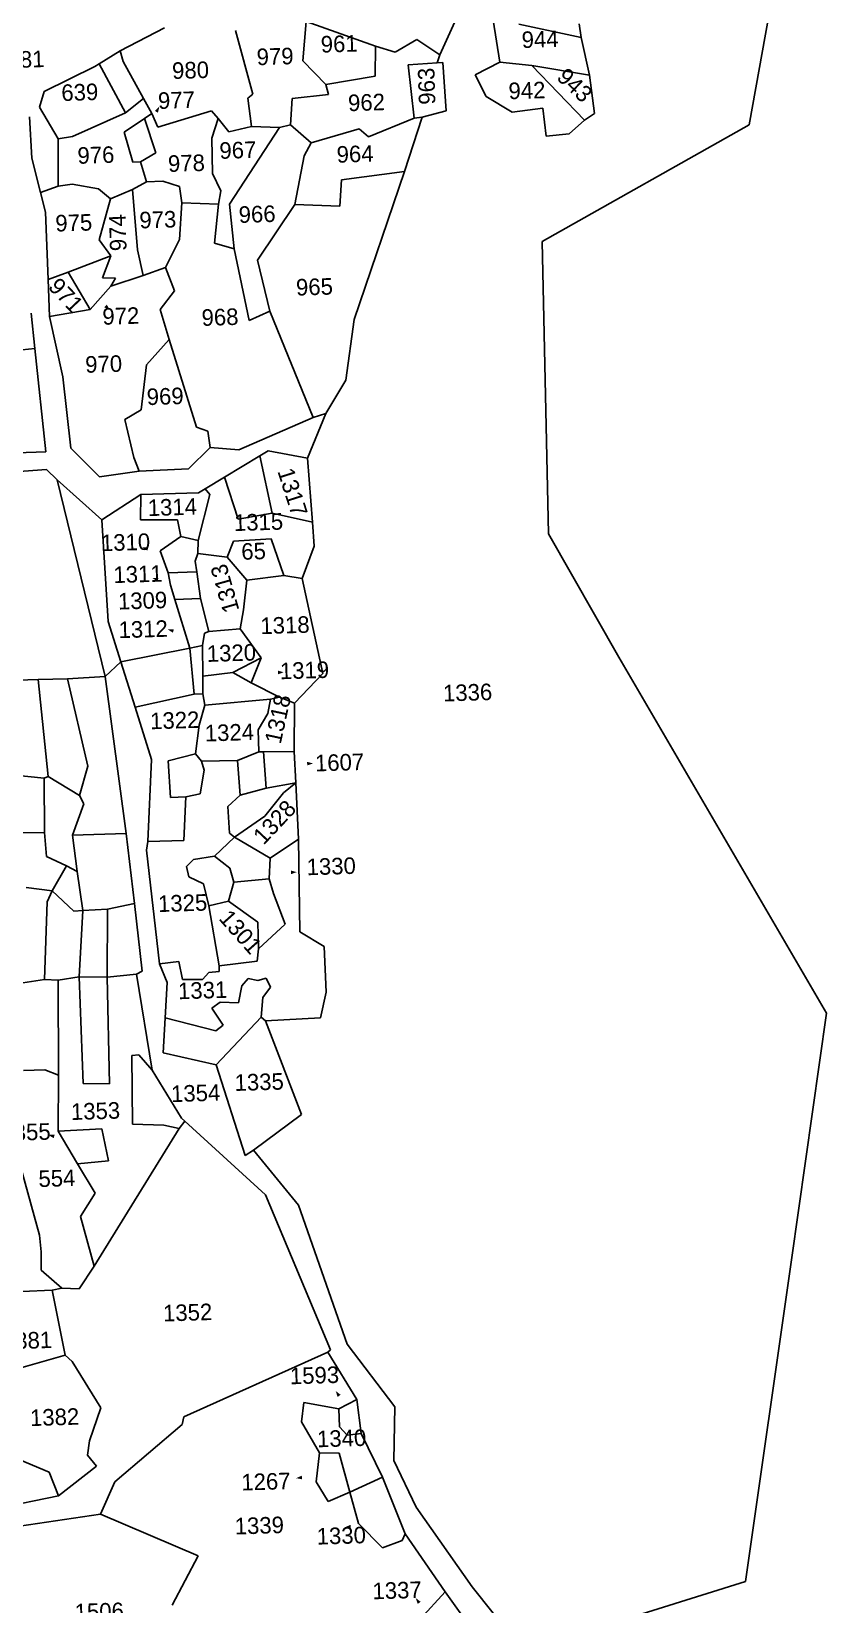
# Model space of a CAD drawing. Header units: metres. Extents: x 277585 to 230369286191, y 2057030 to 115415464409.
# Drawn here: x 280332 to 280758, y 2057483 to 2058325 of the extents above; entities that cross this region are included whole.
import ezdxf
from ezdxf.enums import TextEntityAlignment as Align

# ---------------------------------------------------------------- set-up
doc = ezdxf.new("R2010")
doc.units = ezdxf.units.M
doc.header["$MEASUREMENT"] = 0
for name, color, linetype in [('OFF', 1, 'Continuous'), ('POLY_PARCEL', 6, 'Continuous'), ('POLY_ROAD', 30, 'Continuous'), ('POLY_WATER', 4, 'Continuous'), ('TEXT_PARCEL', 7, 'Continuous'), ('V_BOUND_LINE', 7, 'Continuous')]:
    doc.layers.add(name, color=color, linetype=linetype)
doc.styles.add('TEXT_MAP', font='', dxfattribs={"height": 1.8})
doc.styles.get('TEXT_MAP').set_extended_font_data('Kruti Dev 050')

msp = doc.modelspace()

# ---------------------------------------------------------------- hatches: boundary and pattern name
h = msp.add_hatch(color=256)
h.paths.add_polyline_path([(280398.9, 2058282.41), (280399.74, 2058281.92), (280400.48, 2058285.15)])
h.paths.add_polyline_path([(280400.48, 2058285.15), (280398.06, 2058282.89), (280398.9, 2058282.41)])
h = msp.add_hatch(color=256)
h.paths.add_polyline_path([(280371.68, 2058178.45), (280371.03, 2058177.73), (280374.03, 2058176.33)])
h.paths.add_polyline_path([(280374.03, 2058176.33), (280372.33, 2058179.17), (280371.68, 2058178.45)])
h = msp.add_hatch(color=256)
h.paths.add_polyline_path([(280394.33, 2058048.4), (280394.6, 2058049.33), (280391.28, 2058049.27)])
h.paths.add_polyline_path([(280391.28, 2058049.27), (280394.06, 2058047.46), (280394.33, 2058048.4)])
h = msp.add_hatch(color=256)
h.paths.add_polyline_path([(280399.76, 2058031.93), (280400.03, 2058032.86), (280396.72, 2058032.8)])
h.paths.add_polyline_path([(280396.72, 2058032.8), (280399.5, 2058030.99), (280399.76, 2058031.93)])
h = msp.add_hatch(color=256)
h.paths.add_polyline_path([(280408, 2058004.45), (280408.27, 2058005.38), (280404.96, 2058005.33)])
h.paths.add_polyline_path([(280404.96, 2058005.33), (280407.74, 2058003.52), (280408, 2058004.45)])
h = msp.add_hatch(color=256)
h.paths.add_polyline_path([(280463.95, 2057982.26), (280463.98, 2057981.29), (280467.11, 2057982.36)])
h.paths.add_polyline_path([(280467.11, 2057982.36), (280463.92, 2057983.23), (280463.95, 2057982.26)])
h = msp.add_hatch(color=256)
h.paths.add_polyline_path([(280479.62, 2057933.45), (280479.65, 2057932.48), (280482.79, 2057933.54)])
h.paths.add_polyline_path([(280482.79, 2057933.54), (280479.59, 2057934.42), (280479.62, 2057933.45)])
h = msp.add_hatch(color=256)
h.paths.add_polyline_path([(280470.92, 2057875.26), (280470.95, 2057874.29), (280474.09, 2057875.36)])
h.paths.add_polyline_path([(280474.09, 2057875.36), (280470.89, 2057876.23), (280470.92, 2057875.26)])
h = msp.add_hatch(color=256)
h.paths.add_polyline_path([(280344.15, 2057733.84), (280344.42, 2057734.78), (280341.11, 2057734.72)])
h.paths.add_polyline_path([(280341.11, 2057734.72), (280343.89, 2057732.91), (280344.15, 2057733.84)])
h = msp.add_hatch(color=256)
h.paths.add_polyline_path([(280496.71, 2057595), (280497.51, 2057595.56), (280494.89, 2057597.59)])
h.paths.add_polyline_path([(280494.89, 2057597.59), (280495.92, 2057594.44), (280496.71, 2057595)])
h = msp.add_hatch(color=256)
h.paths.add_polyline_path([(280476.83, 2057551.29), (280476.72, 2057552.25), (280473.68, 2057550.93)])
h.paths.add_polyline_path([(280473.68, 2057550.93), (280476.94, 2057550.33), (280476.83, 2057551.29)])
h = msp.add_hatch(color=256)
h.paths.add_polyline_path([(280502.91, 2057524.98), (280502.8, 2057525.94), (280499.76, 2057524.62)])
h.paths.add_polyline_path([(280499.76, 2057524.62), (280503.02, 2057524.01), (280502.91, 2057524.98)])
h = msp.add_hatch(color=256)
h.paths.add_polyline_path([(280539.57, 2057484.17), (280540.36, 2057484.73), (280537.74, 2057486.76)])
h.paths.add_polyline_path([(280537.74, 2057486.76), (280538.77, 2057483.61), (280539.57, 2057484.17)])

# ---------------------------------------------------------------- linework, layer by layer
at = {"layer": 'OFF'}
for p, q in [((280479.76, 2058096.94), (280489.68, 2058120.84)), ((280345.85, 2058085.45), (280369.62, 2058063.94)), ((280416.89, 2057995.34), (280408.75, 2058021.37)), ((280454.96, 2057990.09), (280439.91, 2057982.3)), ((280371.49, 2057980.16), (280379.91, 2057987.95)), ((280457.23, 2057795.77), (280455, 2057797.79))]:
    msp.add_line(p, q, dxfattribs=at)
at = {"layer": 'POLY_PARCEL'}
for p, q in [((280563.19, 2058340.44), (280550.58, 2058312.85)), ((280403.25, 2058327.3), (280379.48, 2058314.96)), ((280479.09, 2058330.83), (280477.29, 2058309.69)), ((280516.19, 2058317.61), (280479.09, 2058330.83)), ((280582.81, 2058309.06), (280579.11, 2058331.4)), ((280592.88, 2058329.36), (280626.25, 2058322.17)), ((280626.25, 2058322.17), (280625.2, 2058329.53)), ((280450.51, 2058291.92), (280441.22, 2058325.86)), ((280538.4, 2058321.04), (280526.69, 2058314.26)), ((280550.58, 2058312.85), (280538.4, 2058321.04)), ((280626.25, 2058322.17), (280630.7, 2058302.04)), ((280379.48, 2058314.96), (280368.2, 2058308.13)), ((280381.18, 2058309.36), (280379.48, 2058314.96)), ((280516.07, 2058301.41), (280516.19, 2058317.61)), ((280526.69, 2058314.26), (280516.19, 2058317.61)), ((280549.25, 2058308.61), (280550.58, 2058312.85)), ((280365.87, 2058306.7), (280338.86, 2058293.24)), ((280368.2, 2058308.13), (280365.87, 2058306.7)), ((280368.2, 2058308.13), (280382.33, 2058281.89)), ((280391.97, 2058289.57), (280381.18, 2058309.36)), ((280477.29, 2058309.69), (280489.61, 2058296.93)), ((280533.66, 2058307.62), (280549.25, 2058308.61)), ((280536.98, 2058279), (280533.66, 2058307.62)), ((280549.25, 2058308.61), (280552.28, 2058308.8)), ((280552.28, 2058308.8), (280553.99, 2058282.88)), ((280569.59, 2058302.19), (280582.81, 2058309.06)), ((280575.43, 2058290.6), (280569.59, 2058302.19)), ((280599.86, 2058307.12), (280582.81, 2058309.06)), ((280628.15, 2058277.97), (280599.86, 2058307.12)), ((280630.7, 2058302.04), (280599.86, 2058307.12)), ((280630.7, 2058302.04), (280633.53, 2058281.42)), ((280338.86, 2058293.24), (280336.37, 2058284.92)), ((280489.61, 2058296.93), (280516.07, 2058301.41)), ((280489.61, 2058296.93), (280491.04, 2058291.65)), ((280336.37, 2058284.92), (280346.37, 2058267.96)), ((280382.33, 2058281.89), (280391.97, 2058289.57)), ((280396.41, 2058281.41), (280391.97, 2058289.57)), ((280447.83, 2058289.7), (280450.51, 2058291.92)), ((280449.82, 2058274.49), (280447.83, 2058289.7)), ((280471.53, 2058289.52), (280470.74, 2058275.44)), ((280491.04, 2058291.65), (280471.53, 2058289.52)), ((280589.38, 2058282.26), (280575.43, 2058290.6)), ((280382.33, 2058281.89), (280353.98, 2058269.11)), ((280381.73, 2058271.48), (280392.49, 2058278.76)), ((280392.49, 2058278.76), (280396.41, 2058281.41)), ((280392.49, 2058278.76), (280398.58, 2058260.39)), ((280396.41, 2058281.41), (280399.69, 2058274.17)), ((280399.69, 2058274.17), (280428.47, 2058283)), ((280428.47, 2058283), (280431.96, 2058278.83)), ((280431.96, 2058278.83), (280428.61, 2058268.34)), ((280431.96, 2058278.83), (280437.68, 2058271.67)), ((280512.52, 2058269.08), (280536.98, 2058279)), ((280541.25, 2058279.44), (280531.74, 2058250.42)), ((280541.25, 2058279.44), (280536.98, 2058279)), ((280553.99, 2058282.88), (280541.25, 2058279.44)), ((280605.76, 2058284.4), (280589.38, 2058282.26)), ((280607.59, 2058269.4), (280605.76, 2058284.4)), ((280628.15, 2058277.97), (280619.88, 2058270.6)), ((280633.53, 2058281.42), (280628.15, 2058277.97)), ((280346.37, 2058267.96), (280346.23, 2058242.59)), ((280353.98, 2058269.11), (280346.37, 2058267.96)), ((280386.2, 2058255.43), (280381.73, 2058271.48)), ((280428.61, 2058268.34), (280428.88, 2058249.4)), ((280437.68, 2058271.67), (280449.82, 2058274.49)), ((280464.82, 2058274.03), (280437.95, 2058232.87)), ((280449.82, 2058274.49), (280464.82, 2058274.03)), ((280470.74, 2058275.44), (280464.82, 2058274.03)), ((280470.74, 2058275.44), (280481.74, 2058265.7)), ((280481.74, 2058265.7), (280507.5, 2058273.21)), ((280507.5, 2058273.21), (280512.52, 2058269.08)), ((280619.88, 2058270.6), (280607.59, 2058269.4)), ((280398.58, 2058260.39), (280390.48, 2058255.56)), ((280477.98, 2058258.86), (280481.74, 2058265.7)), ((280390.48, 2058255.56), (280386.2, 2058255.43)), ((280393.55, 2058244.95), (280390.48, 2058255.56)), ((280472.97, 2058232.73), (280477.98, 2058258.86)), ((280346.23, 2058242.59), (280336.92, 2058239.13)), ((280346.23, 2058242.59), (280353.84, 2058243.74)), ((280353.84, 2058243.74), (280367.99, 2058241.12)), ((280386.04, 2058240.75), (280393.55, 2058244.95)), ((280402.41, 2058245.23), (280393.55, 2058244.95)), ((280411.36, 2058242.44), (280402.41, 2058245.23)), ((280428.88, 2058249.4), (280433.45, 2058240.06)), ((280497.94, 2058246.02), (280497.15, 2058231.94)), ((280531.74, 2058250.42), (280497.94, 2058246.02)), ((280531.74, 2058250.42), (280504.79, 2058171.19)), ((280367.99, 2058241.12), (280374.26, 2058235.81)), ((280374.26, 2058235.81), (280368.21, 2058213.93)), ((280374.26, 2058235.81), (280386.04, 2058240.75)), ((280386.04, 2058240.75), (280388.86, 2058208.45)), ((280412.55, 2058233.62), (280411.36, 2058242.44)), ((280433.45, 2058240.06), (280432.14, 2058233)), ((280411.32, 2058214.02), (280412.55, 2058233.62)), ((280432.14, 2058233), (280412.55, 2058233.62)), ((280430.02, 2058212.15), (280432.14, 2058233)), ((280437.95, 2058232.87), (280440.51, 2058209.11)), ((280453.06, 2058202.92), (280472.97, 2058232.73)), ((280497.15, 2058231.94), (280472.97, 2058232.73)), ((280368.21, 2058213.93), (280374.59, 2058205.26)), ((280403.82, 2058199.13), (280411.32, 2058214.02)), ((280440.51, 2058209.11), (280430.02, 2058212.15)), ((280448.54, 2058170.69), (280440.51, 2058209.11)), ((280374.59, 2058205.26), (280351.62, 2058196.61)), ((280374.59, 2058205.26), (280370.06, 2058193.51)), ((280388.86, 2058208.45), (280391.73, 2058194.78)), ((280459.71, 2058175.62), (280453.06, 2058202.92)), ((280351.62, 2058196.61), (280340.98, 2058192.62)), ((280363.36, 2058176.64), (280351.62, 2058196.61)), ((280370.06, 2058193.51), (280377.09, 2058193.42)), ((280374.47, 2058189.06), (280391.73, 2058194.78)), ((280377.09, 2058193.42), (280374.47, 2058189.06)), ((280391.73, 2058194.78), (280403.82, 2058199.13)), ((280403.82, 2058199.13), (280408.61, 2058186.58)), ((280374.47, 2058189.06), (280363.36, 2058176.64)), ((280408.61, 2058186.58), (280400.97, 2058176.57)), ((280363.36, 2058176.64), (280341.75, 2058172.78)), ((280400.97, 2058176.57), (280405.74, 2058160.52)), ((280459.71, 2058175.62), (280448.54, 2058170.69)), ((280482.79, 2058118.78), (280459.71, 2058175.62)), ((280504.79, 2058171.19), (280500.28, 2058138.66)), ((280405.74, 2058160.52), (280393.62, 2058147.01)), ((280405.74, 2058160.52), (280420.33, 2058113.6)), ((280312.49, 2058153.45), (280333.85, 2058155.68)), ((280393.62, 2058147.01), (280390.69, 2058122.78)), ((280500.28, 2058138.66), (280489.68, 2058120.84)), ((280390.69, 2058122.78), (280381.99, 2058117.62)), ((280381.99, 2058117.62), (280386.89, 2058097.3)), ((280420.33, 2058113.6), (280426.51, 2058111.35)), ((280426.51, 2058111.35), (280427.71, 2058102.75)), ((280386.89, 2058097.3), (280389.66, 2058090.01)), ((280460.85, 2058067.58), (280454.33, 2058098.24)), ((280479.76, 2058096.94), (280482.4, 2058062.74)), ((280442.6, 2058064.27), (280435.42, 2058086.86)), ((280390.33, 2058063.9), (280390.51, 2058077.54)), ((280421.24, 2058052.92), (280427.52, 2058077.56)), ((280427.52, 2058077.56), (280424.96, 2058080.57)), ((280460.85, 2058067.58), (280442.6, 2058064.27)), ((280482.4, 2058062.74), (280460.85, 2058067.58)), ((280410.2, 2058063.89), (280390.33, 2058063.9)), ((280412, 2058055.09), (280410.2, 2058063.89)), ((280482.4, 2058062.74), (280483.4, 2058049.94)), ((280412, 2058055.09), (280400.92, 2058047.41)), ((280421.24, 2058052.92), (280412, 2058055.09)), ((280421.15, 2058045.89), (280421.24, 2058052.92)), ((280440.21, 2058052.59), (280436.8, 2058043.93)), ((280460.35, 2058053.82), (280440.21, 2058052.59)), ((280467.07, 2058034.16), (280460.35, 2058053.82)), ((280483.4, 2058049.94), (280476.9, 2058032.63)), ((280400.92, 2058047.41), (280405.26, 2058035.63)), ((280419.74, 2058041.88), (280421.15, 2058045.89)), ((280420.53, 2058036.1), (280419.74, 2058041.88)), ((280436.8, 2058043.93), (280421.15, 2058045.89)), ((280436.8, 2058043.93), (280447.27, 2058031.72)), ((280405.26, 2058035.63), (280420.53, 2058036.1)), ((280406.38, 2058028.94), (280405.26, 2058035.63)), ((280420.53, 2058036.1), (280422.5, 2058021.79)), ((280447.27, 2058031.72), (280467.07, 2058034.16)), ((280476.9, 2058032.63), (280467.07, 2058034.16)), ((280487.94, 2057981.63), (280476.9, 2058032.63)), ((280408.75, 2058021.37), (280406.38, 2058028.94)), ((280445.61, 2058015.78), (280447.27, 2058031.72)), ((280422.5, 2058021.79), (280408.75, 2058021.37)), ((280422.5, 2058021.79), (280427.01, 2058004.21)), ((280443.78, 2058005.64), (280445.61, 2058015.78)), ((280424.6, 2058003.22), (280423.57, 2057996.77)), ((280427.01, 2058004.21), (280424.6, 2058003.22)), ((280427.01, 2058004.21), (280443.78, 2058005.64)), ((280454.96, 2057990.09), (280443.78, 2058005.64)), ((280416.89, 2057995.34), (280379.91, 2057987.95)), ((280423.57, 2057996.77), (280416.89, 2057995.34)), ((280416.89, 2057995.34), (280419.17, 2057970.66)), ((280423.69, 2057980.28), (280423.57, 2057996.77)), ((280449.56, 2057976.79), (280454.96, 2057990.09)), ((280423.69, 2057980.28), (280439.91, 2057982.3)), ((280439.91, 2057982.3), (280449.56, 2057976.79)), ((280472.83, 2057965.89), (280487.94, 2057981.63)), ((280335.66, 2057978.4), (280340.92, 2057926.56)), ((280362.15, 2057932.1), (280351.24, 2057978.88)), ((280423.75, 2057970.8), (280423.69, 2057980.28)), ((280449.56, 2057976.79), (280464.78, 2057969)), ((280419.17, 2057970.66), (280387.5, 2057963.69)), ((280419.17, 2057970.66), (280423.75, 2057970.8)), ((280421.82, 2057954.02), (280424.86, 2057964.72)), ((280424.86, 2057964.72), (280423.75, 2057970.8)), ((280459.92, 2057967.94), (280424.86, 2057964.72)), ((280458.62, 2057960.35), (280459.92, 2057967.94)), ((280464.78, 2057969), (280459.92, 2057967.94)), ((280464.78, 2057969), (280472.83, 2057965.89)), ((280472.83, 2057965.89), (280472.7, 2057940)), ((280453.38, 2057951.63), (280458.62, 2057960.35)), ((280419.84, 2057938.69), (280421.82, 2057954.02)), ((280453.75, 2057939.72), (280453.38, 2057951.63)), ((280442.27, 2057935.09), (280453.75, 2057939.72)), ((280453.75, 2057939.72), (280456.19, 2057939.8)), ((280472.7, 2057940), (280456.19, 2057939.8)), ((280456.19, 2057939.8), (280457.71, 2057920.29)), ((280473.52, 2057923.22), (280472.7, 2057940)), ((280357.74, 2057916.38), (280362.15, 2057932.1)), ((280419.84, 2057938.69), (280405.28, 2057934.88)), ((280405.28, 2057934.88), (280406.49, 2057915.36)), ((280423.02, 2057934.81), (280419.84, 2057938.69)), ((280442.27, 2057935.09), (280423.02, 2057934.81)), ((280424.39, 2057929.96), (280423.02, 2057934.81)), ((280443.76, 2057916.5), (280442.27, 2057935.09)), ((280323.16, 2057927.24), (280338.81, 2057925.58)), ((280340.92, 2057926.56), (280338.81, 2057925.58)), ((280338.81, 2057925.58), (280339.08, 2057896.55)), ((280340.92, 2057926.56), (280357.74, 2057916.38)), ((280422.33, 2057917.37), (280424.39, 2057929.96)), ((280457.71, 2057920.29), (280473.52, 2057923.22)), ((280466.95, 2057917.82), (280473.52, 2057923.22)), ((280473.52, 2057923.22), (280475.05, 2057893.01)), ((280357.74, 2057916.38), (280360.02, 2057911.86)), ((280406.49, 2057915.36), (280414.74, 2057915.61)), ((280414.74, 2057915.61), (280413.62, 2057892.35)), ((280414.74, 2057915.61), (280422.33, 2057917.37)), ((280443.76, 2057916.5), (280437.21, 2057910.49)), ((280457.71, 2057920.29), (280443.76, 2057916.5)), ((280456.94, 2057905.29), (280466.95, 2057917.82)), ((280360.02, 2057911.86), (280354.03, 2057895.09)), ((280437.21, 2057910.49), (280437.96, 2057896.15)), ((280440.77, 2057894.1), (280456.94, 2057905.29)), ((280339.08, 2057896.55), (280304.54, 2057896.41)), ((280340.09, 2057883.75), (280339.08, 2057896.55)), ((280354.03, 2057895.09), (280382.79, 2057896.03)), ((280354.03, 2057895.09), (280356.48, 2057875.7)), ((280413.62, 2057892.35), (280394.35, 2057891.73)), ((280440.77, 2057894.1), (280430.08, 2057883.99)), ((280437.96, 2057896.15), (280440.77, 2057894.1)), ((280459.77, 2057882.76), (280440.77, 2057894.1)), ((280475.05, 2057893.01), (280459.77, 2057882.76)), ((280475.05, 2057893.01), (280475.64, 2057843.4)), ((280350.79, 2057878.81), (280340.09, 2057883.75)), ((280414.96, 2057878.34), (280418.82, 2057882.12)), ((280418.82, 2057882.12), (280430.08, 2057883.99)), ((280430.08, 2057883.99), (280438.22, 2057877.52)), ((280459.19, 2057871.75), (280459.77, 2057882.76)), ((280350.79, 2057878.81), (280343.05, 2057865.34)), ((280356.48, 2057875.7), (280350.79, 2057878.81)), ((280359.58, 2057854.84), (280356.48, 2057875.7)), ((280416.35, 2057872.88), (280414.96, 2057878.34)), ((280424.11, 2057869.14), (280416.35, 2057872.88)), ((280438.22, 2057877.52), (280440.29, 2057869.95)), ((280343.05, 2057865.34), (280329.24, 2057867.05)), ((280340.48, 2057859.45), (280343.05, 2057865.34)), ((280343.05, 2057865.34), (280354.7, 2057854.39)), ((280426.92, 2057857.31), (280424.11, 2057869.14)), ((280437.54, 2057859.78), (280440.29, 2057869.95)), ((280440.29, 2057869.95), (280459.19, 2057871.75)), ((280459.19, 2057871.75), (280461.57, 2057863.87)), ((280461.57, 2057863.87), (280467.88, 2057847.57)), ((280339, 2057817.85), (280340.48, 2057859.45)), ((280359.58, 2057854.84), (280372.7, 2057855.55)), ((280372.7, 2057855.55), (280372.6, 2057819.18)), ((280372.7, 2057855.55), (280387.11, 2057858.5)), ((280437.54, 2057859.78), (280426.92, 2057857.31)), ((280426.92, 2057857.31), (280432.45, 2057825.21)), ((280453.17, 2057848.64), (280437.54, 2057859.78)), ((280354.7, 2057854.39), (280359.58, 2057854.84)), ((280357.55, 2057819.39), (280359.58, 2057854.84)), ((280453.61, 2057834.3), (280453.17, 2057848.64)), ((280467.88, 2057847.57), (280453.61, 2057834.3)), ((280475.64, 2057843.4), (280488.73, 2057835.55)), ((280452.86, 2057827.67), (280453.61, 2057834.3)), ((280488.73, 2057835.55), (280489.78, 2057811.13)), ((280410.98, 2057827.61), (280400.6, 2057826.32)), ((280412.8, 2057817.89), (280410.98, 2057827.61)), ((280427.06, 2057821.68), (280423.5, 2057817.91)), ((280432.55, 2057822.16), (280427.06, 2057821.68)), ((280432.45, 2057825.21), (280452.86, 2057827.67)), ((280432.45, 2057825.21), (280432.55, 2057822.16)), ((280325.16, 2057815.73), (280339, 2057817.85)), ((280346.35, 2057817.46), (280339, 2057817.85)), ((280357.55, 2057819.39), (280346.35, 2057817.46)), ((280346.35, 2057817.46), (280346.53, 2057766.7)), ((280359.7, 2057762.26), (280357.55, 2057819.39)), ((280372.6, 2057819.18), (280357.55, 2057819.39)), ((280388.21, 2057820.73), (280372.6, 2057819.18)), ((280372.6, 2057819.18), (280373.73, 2057762.07)), ((280423.5, 2057817.91), (280412.8, 2057817.89)), ((280444.7, 2057814.58), (280442.84, 2057805.36)), ((280447.95, 2057818.35), (280444.7, 2057814.58)), ((280453.18, 2057817.29), (280447.95, 2057818.35)), ((280457.73, 2057818.65), (280453.18, 2057817.29)), ((280455.91, 2057808.2), (280460.01, 2057813.83)), ((280460.01, 2057813.83), (280457.73, 2057818.65)), ((280433.05, 2057805.67), (280428.56, 2057802.48)), ((280442.84, 2057805.36), (280433.05, 2057805.67)), ((280455, 2057797.79), (280455.91, 2057808.2)), ((280489.78, 2057811.13), (280486.84, 2057797.29)), ((280430.77, 2057790.32), (280403.56, 2057797.31)), ((280428.56, 2057802.48), (280434.65, 2057793.5)), ((280430.97, 2057772.17), (280455, 2057797.79)), ((280486.84, 2057797.29), (280457.23, 2057795.77)), ((280434.65, 2057793.5), (280430.77, 2057790.32)), ((280457.23, 2057795.77), (280476.5, 2057745.64)), ((280389.49, 2057777.62), (280385.83, 2057777.21)), ((280385.83, 2057777.21), (280386.08, 2057740.51)), ((280396.63, 2057769.34), (280389.49, 2057777.62)), ((280339.26, 2057769.57), (280327.81, 2057769.21)), ((280346.53, 2057766.7), (280339.26, 2057769.57)), ((280346.24, 2057736.66), (280346.53, 2057766.7)), ((280373.73, 2057762.07), (280359.7, 2057762.26)), ((280318.14, 2057747.02), (280336.37, 2057680.96)), ((280346.24, 2057736.66), (280369.61, 2057737.9)), ((280365.64, 2057664.44), (280411.16, 2057738.06)), ((280369.61, 2057737.9), (280373.19, 2057720.9)), ((280386.08, 2057740.51), (280402.88, 2057739.84)), ((280402.88, 2057739.84), (280411.16, 2057738.06)), ((280411.16, 2057738.06), (280414.11, 2057742.09)), ((280476.5, 2057745.64), (280450.89, 2057726.5)), ((280356.73, 2057719.17), (280346.24, 2057736.66)), ((280373.19, 2057720.9), (280356.73, 2057719.17)), ((280366.07, 2057703.57), (280356.73, 2057719.17)), ((280358.2, 2057691.1), (280366.07, 2057703.57)), ((280365.64, 2057664.44), (280358.2, 2057691.1)), ((280336.37, 2057680.96), (280337.25, 2057672.13)), ((280337.25, 2057672.13), (280337.24, 2057662.35)), ((280337.24, 2057662.35), (280348.24, 2057652.6)), ((280357.56, 2057652.27), (280365.64, 2057664.44)), ((280326.95, 2057650.85), (280343.14, 2057651.65)), ((280348.24, 2057652.6), (280343.14, 2057651.65)), ((280343.14, 2057651.65), (280350.01, 2057616.72)), ((280348.24, 2057652.6), (280357.56, 2057652.27)), ((280350.01, 2057616.72), (280314.85, 2057606.78)), ((280353.78, 2057613.47), (280350.01, 2057616.72)), ((280369.22, 2057588.58), (280353.78, 2057613.47)), ((280490.67, 2057618.33), (280413.57, 2057583.73)), ((280363.03, 2057570.97), (280369.22, 2057588.58)), ((280476.63, 2057581.08), (280477.84, 2057591.51)), ((280477.84, 2057591.51), (280496.6, 2057588.11)), ((280496.6, 2057588.11), (280506.16, 2057593.08)), ((280496.6, 2057588.11), (280496.9, 2057578.34)), ((280412.77, 2057579.74), (280376.72, 2057548.99)), ((280413.57, 2057583.73), (280412.77, 2057579.74)), ((280486.31, 2057564.57), (280476.63, 2057581.08)), ((280496.9, 2057578.34), (280501.01, 2057573.88)), ((280362.05, 2057563.3), (280363.03, 2057570.97)), ((280501.01, 2057573.88), (280508.58, 2057574.8)), ((280325.74, 2057560.66), (280341.54, 2057554.12)), ((280366.81, 2057557.34), (280362.05, 2057563.3)), ((280486.31, 2057564.57), (280484.35, 2057548.92)), ((280496.72, 2057564.28), (280486.31, 2057564.57)), ((280502.55, 2057543.37), (280496.72, 2057564.28)), ((280341.54, 2057554.12), (280346.51, 2057541.44)), ((280346.51, 2057541.44), (280366.81, 2057557.34)), ((280376.72, 2057548.99), (280368.9, 2057531.57)), ((280484.35, 2057548.92), (280490.78, 2057538.43)), ((280502.55, 2057543.37), (280519.88, 2057551.5)), ((280346.51, 2057541.44), (280299.93, 2057531.92)), ((280490.78, 2057538.43), (280502.55, 2057543.37)), ((280507.04, 2057526.7), (280502.55, 2057543.37)), ((280368.9, 2057531.57), (280320.8, 2057524.6)), ((280421.25, 2057509.34), (280368.9, 2057531.57)), ((280519.98, 2057513.65), (280507.04, 2057526.7)), ((280532.02, 2057521.08), (280530.55, 2057517.64)), ((280530.55, 2057517.64), (280519.98, 2057513.65)), ((280407.38, 2057482.94), (280421.25, 2057509.34)), ((280553.51, 2057490), (280540.14, 2057475.36))]:
    msp.add_line(p, q, dxfattribs=at)
at = {"layer": 'POLY_ROAD'}
for p, q in [((280332.2, 2058257.65), (280331.02, 2058279.69)), ((280336.92, 2058239.13), (280332.2, 2058257.65)), ((280339.57, 2058228.71), (280336.92, 2058239.13)), ((280340.98, 2058192.62), (280339.57, 2058228.71)), ((280341.75, 2058172.78), (280340.98, 2058192.62)), ((280331.83, 2058174.54), (280333.85, 2058155.68)), ((280348.75, 2058140.6), (280341.75, 2058172.78)), ((280333.85, 2058155.68), (280339.79, 2058100.42)), ((280353.17, 2058102.32), (280348.75, 2058140.6)), ((280482.79, 2058118.78), (280443.04, 2058101.36)), ((280489.68, 2058120.84), (280482.79, 2058118.78)), ((280339.79, 2058100.42), (280273.14, 2058097.99)), ((280368.45, 2058087.05), (280353.17, 2058102.32)), ((280427.71, 2058102.75), (280416.02, 2058091.28)), ((280443.04, 2058101.36), (280427.71, 2058102.75)), ((280454.33, 2058098.24), (280458.8, 2058100.92)), ((280458.8, 2058100.92), (280479.76, 2058096.94)), ((280416.02, 2058091.28), (280389.66, 2058090.01)), ((280435.42, 2058086.86), (280454.33, 2058098.24)), ((280389.66, 2058090.01), (280368.45, 2058087.05)), ((280424.96, 2058080.57), (280435.42, 2058086.86)), ((280369.62, 2058063.94), (280390.51, 2058077.54)), ((280390.51, 2058077.54), (280421.51, 2058078.49)), ((280421.51, 2058078.49), (280424.96, 2058080.57)), ((280373.15, 2058009.56), (280369.62, 2058063.94)), ((280379.91, 2057987.95), (280373.15, 2058009.56)), ((280387.5, 2057963.69), (280379.91, 2057987.95)), ((280371.49, 2057980.16), (280382.79, 2057896.03)), ((280396.25, 2057935.75), (280387.5, 2057963.69)), ((280394.35, 2057891.73), (280396.25, 2057935.75)), ((280382.79, 2057896.03), (280387.11, 2057858.5)), ((280393.57, 2057887.07), (280394.35, 2057891.73)), ((280400.6, 2057826.32), (280393.57, 2057887.07)), ((280387.11, 2057858.5), (280391.28, 2057822.38)), ((280391.28, 2057822.38), (280388.21, 2057820.73)), ((280404.61, 2057816.26), (280400.6, 2057826.32)), ((280388.21, 2057820.73), (280396.63, 2057769.34)), ((280403.56, 2057797.31), (280404.61, 2057816.26)), ((280402.52, 2057778.71), (280403.56, 2057797.31)), ((280430.97, 2057772.17), (280402.52, 2057778.71)), ((280446.35, 2057723.59), (280430.97, 2057772.17)), ((280396.63, 2057769.34), (280412.36, 2057743.69)), ((280412.36, 2057743.69), (280414.11, 2057742.09)), ((280414.11, 2057742.09), (280457.27, 2057702.54)), ((280450.89, 2057726.5), (280446.35, 2057723.59)), ((280474.94, 2057697.15), (280450.89, 2057726.5)), ((280457.27, 2057702.54), (280492.18, 2057619.62)), ((280500.96, 2057622.65), (280474.94, 2057697.15)), ((280492.18, 2057619.62), (280490.67, 2057618.33)), ((280526.53, 2057589.19), (280500.96, 2057622.65)), ((280490.67, 2057618.33), (280506.16, 2057593.08)), ((280506.16, 2057593.08), (280508.58, 2057574.8)), ((280526.02, 2057560.47), (280526.53, 2057589.19)), ((280508.58, 2057574.8), (280519.88, 2057551.5)), ((280537.9, 2057535.38), (280526.02, 2057560.47)), ((280519.88, 2057551.5), (280532.02, 2057521.08)), ((280567.91, 2057492.8), (280537.9, 2057535.38)), ((280532.02, 2057521.08), (280553.51, 2057490)), ((280553.51, 2057490), (280573.54, 2057462)), ((280595.33, 2057458.47), (280567.91, 2057492.8))]:
    msp.add_line(p, q, dxfattribs=at)
at = {"layer": 'POLY_WATER'}
for p, q in [((280340.09, 2058090.87), (280254.05, 2058084.82)), ((280345.85, 2058085.45), (280340.09, 2058090.87)), ((280371.49, 2057980.16), (280345.85, 2058085.45)), ((280308.29, 2057977.56), (280335.66, 2057978.4)), ((280335.66, 2057978.4), (280351.24, 2057978.88)), ((280351.24, 2057978.88), (280371.49, 2057980.16))]:
    msp.add_line(p, q, dxfattribs=at)
at = {"layer": 'V_BOUND_LINE'}
for p, q in [((280716.31, 2058275.38), (280739.18, 2058404.34)), ((280605.44, 2058212.96), (280716.31, 2058275.38)), ((280608.81, 2058056.4), (280605.44, 2058212.96)), ((280646.51, 2057990.46), (280608.81, 2058056.4)), ((280757.68, 2057799.81), (280646.51, 2057990.46)), ((280738.91, 2057667.78), (280757.68, 2057799.81)), ((280714.3, 2057495.65), (280738.91, 2057667.78)), ((280595.33, 2057458.47), (280714.3, 2057495.65))]:
    msp.add_line(p, q, dxfattribs=at)

# ---------------------------------------------------------------- texts
at = {"layer": 'TEXT_PARCEL', "style": 'TEXT_MAP'}
for s, rotation, p in [('961', 1.75366, (280496.91, 2058314.37)), ('944', 1.75366, (280604.46, 2058316.8)), ('981', 1.75366, (280329.24, 2058306.06)), ('979', 1.75366, (280462.58, 2058307.63)), ('980', 1.75366, (280417.31, 2058300.26)), ('963', 91.75366, (280547.99, 2058296.22)), ('943', 316.77065, (280619.87, 2058293.47)), ('639', 1.75366, (280358.02, 2058288.45)), ('977', 1.75366, (280409.76, 2058284.2)), ('942', 1.75366, (280597.42, 2058289.42)), ('962', 1.75366, (280511.52, 2058283.01)), ('976', 1.75366, (280366.65, 2058254.84)), ('978', 1.75366, (280415.11, 2058250.48)), ('967', 1.75366, (280442.64, 2058257.48)), ('964', 1.75366, (280505.41, 2058255.41)), ('975', 1.75366, (280354.8, 2058218.57)), ('974', 91.75366, (280382.65, 2058217.82)), ('973', 1.75366, (280399.8, 2058220.25)), ('966', 1.75366, (280452.96, 2058223.19)), ('971', 313.29861, (280347.28, 2058181.13)), ('965', 1.75366, (280483.65, 2058184.29)), ('972', 1.75366, (280380, 2058168.68)), ('968', 1.75366, (280433.09, 2058168.07)), ('970', 1.75366, (280370.8, 2058142.97)), ('969', 1.75366, (280403.73, 2058125.67)), ('1317', 287.70806, (280467.64, 2058077.46)), ('1314', 1.75366, (280407.58, 2058066.36)), ('1315', 1.75366, (280453.7, 2058058.35)), ('1310', 1.75366, (280382.5, 2058047.54)), ('65', 1.75366, (280451.07, 2058042.75)), ('1311', 1.75366, (280389.19, 2058030.5)), ('1313', 105.79771, (280439.81, 2058028.35)), ('1309', 1.75366, (280391.62, 2058016.32)), ('1312', 1.75366, (280391.94, 2058001)), ('1318', 1.75366, (280467.88, 2058003.16)), ('1320', 1.75366, (280439.19, 2057988.28)), ('1319', 1.75366, (280478.31, 2057979)), ('1336', 1.75366, (280565.64, 2057967.11)), ('1318', 77.70942, (280468.24, 2057956.43)), ('1322', 1.75366, (280408.85, 2057952.23)), ('1324', 1.75366, (280438.12, 2057945.69)), ('1607', 1.75366, (280497.09, 2057929.67)), ('1328', 46.73676, (280465.35, 2057899.12)), ('1330', 1.75366, (280492.62, 2057874.08)), ('1325', 1.75366, (280413.08, 2057854.39)), ('1301', 311.57577, (280440.63, 2057840.44)), ('1331', 1.75366, (280423.77, 2057807.7)), ('1335', 1.75366, (280454.06, 2057758.6)), ('1354', 1.75366, (280420.05, 2057752.63)), ('1353', 1.75366, (280366.43, 2057743.05)), ('1355', 1.75366, (280329.25, 2057731.77)), ('554', 1.75366, (280345.76, 2057707.05)), ('1352', 1.75366, (280415.76, 2057635.2)), ('1381', 1.75366, (280330.05, 2057620.24)), ('1593', 1.75366, (280483.67, 2057601.56)), ('1382', 1.75366, (280344.54, 2057579.2)), ('1340', 1.75366, (280498.2, 2057567.84)), ('1267', 1.75366, (280457.67, 2057544.69)), ('1339', 1.75366, (280454.14, 2057521.17)), ('1330', 1.75366, (280498.01, 2057515.74)), ('1337', 1.75366, (280527.89, 2057486.46)), ('1506', 1.75366, (280368.46, 2057475.14))]:
    msp.add_text(s, height=8.858, rotation=rotation, dxfattribs=at).set_placement(p, align=Align.CENTER)

doc.saveas('drawing.dxf')
